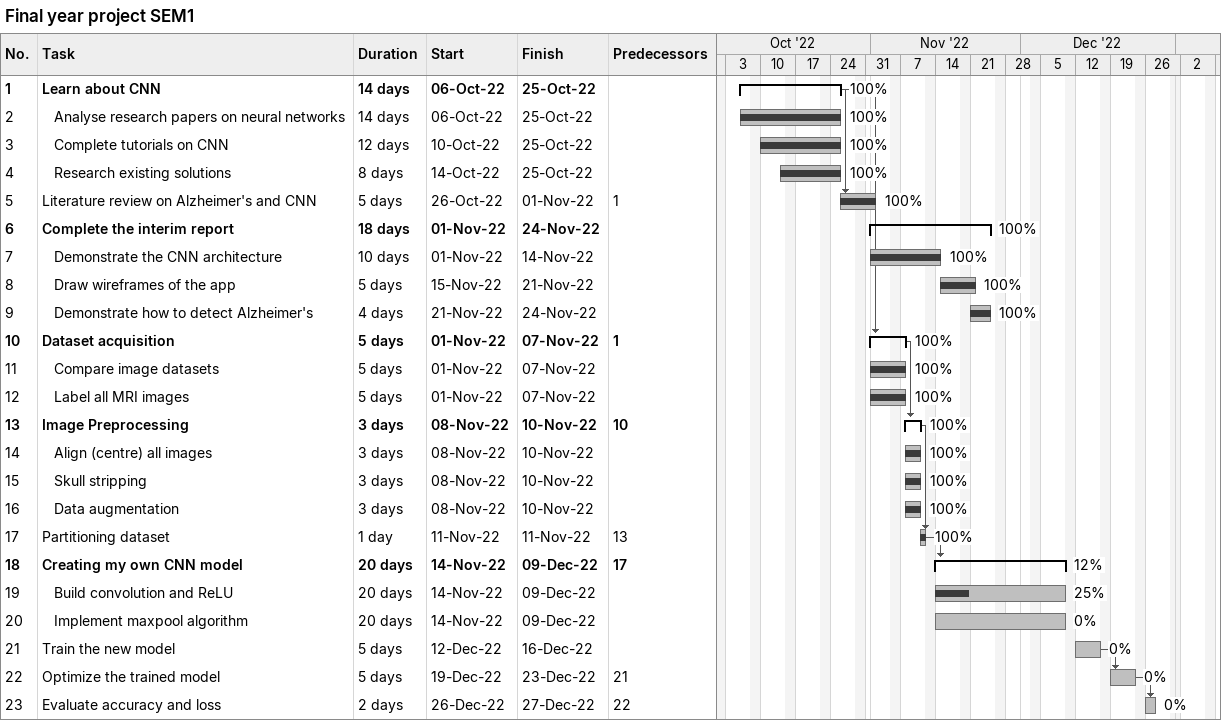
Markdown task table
Final year project SEM1

| ID | Level | Task | Duration | Start | Finish | Predecessors | % complete |
|---|---|---|---|---|---|---|---|
| 1 | 1 | **Learn about CNN** | 14d | 2022-10-06 | 2022-10-25 |  | 100 |
| 2 | 2 | Analyse research papers on neural networks | 14d | 2022-10-06 | 2022-10-25 |  | 100 |
| 3 | 2 | Complete tutorials on CNN | 12d | 2022-10-10 | 2022-10-25 |  | 100 |
| 4 | 2 | Research existing solutions | 8d | 2022-10-14 | 2022-10-25 |  | 100 |
| 5 | 1 | Literature review on Alzheimer's and CNN | 5d | 2022-10-26 | 2022-11-01 | 1 | 100 |
| 6 | 1 | **Complete the interim report** | 18d | 2022-11-01 | 2022-11-24 |  | 100 |
| 7 | 2 | Demonstrate the CNN architecture | 10d | 2022-11-01 | 2022-11-14 |  | 100 |
| 8 | 2 | Draw wireframes of the app | 5d | 2022-11-15 | 2022-11-21 |  | 100 |
| 9 | 2 | Demonstrate how to detect Alzheimer's | 4d | 2022-11-21 | 2022-11-24 |  | 100 |
| 10 | 1 | **Dataset acquisition** | 5d | 2022-11-01 | 2022-11-07 | 1 | 100 |
| 11 | 2 | Compare image datasets | 5d | 2022-11-01 | 2022-11-07 |  | 100 |
| 12 | 2 | Label all MRI images | 5d | 2022-11-01 | 2022-11-07 |  | 100 |
| 13 | 1 | **Image Preprocessing** | 3d | 2022-11-08 | 2022-11-10 | 10 | 100 |
| 14 | 2 | Align (centre) all images | 3d | 2022-11-08 | 2022-11-10 |  | 100 |
| 15 | 2 | Skull stripping | 3d | 2022-11-08 | 2022-11-10 |  | 100 |
| 16 | 2 | Data augmentation | 3d | 2022-11-08 | 2022-11-10 |  | 100 |
| 17 | 1 | Partitioning dataset | 1d | 2022-11-11 | 2022-11-11 | 13 | 100 |
| 18 | 1 | **Creating my own CNN model** | 20d | 2022-11-14 | 2022-12-09 | 17 | 12 |
| 19 | 2 | Build convolution and ReLU | 20d | 2022-11-14 | 2022-12-09 |  | 25 |
| 20 | 2 | Implement maxpool algorithm | 20d | 2022-11-14 | 2022-12-09 |  | 0 |
| 21 | 1 | Train the new model | 5d | 2022-12-12 | 2022-12-16 |  | 0 |
| 22 | 1 | Optimize the trained model | 5d | 2022-12-19 | 2022-12-23 | 21 | 0 |
| 23 | 1 | Evaluate accuracy and loss | 2d | 2022-12-26 | 2022-12-27 | 22 | 0 |
